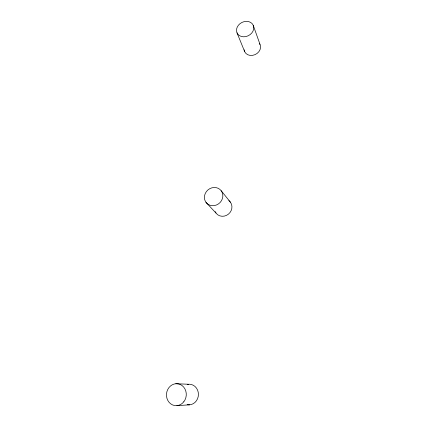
<?xml version="1.0" encoding="UTF-8"?>
<svg xmlns="http://www.w3.org/2000/svg" width="427" height="427" viewBox="0 0 427 427"><rect width="100%" height="100%" fill="white"/><g stroke="black" fill="none" stroke-linecap="round" stroke-linejoin="round"><path stroke-width="0.64" d="M176.879 405.65L189.609 404.823M175.785 383.729L188.44 384.247M205.963 202.345L215.982 213.052M221.213 190.768A9.575 8.759 -41 0 1 214.381 205.584A9.575 8.759 -41 0 1 205.275 193.447A9.575 8.759 -41 0 1 221.213 190.768L230.377 202.136M237.006 32.842L244.655 51.603M253.211 25.241A8.951 7.366 -27.5 0 1 243.721 36.807A8.951 7.366 -27.5 0 1 238.447 25.188A8.951 7.366 -27.5 0 1 253.211 25.241L260.038 44.472M187.234 384.444A10.323 9.351 -85.6 0 1 198.422 394.42A10.323 9.351 -85.6 0 1 187.159 404.668M259.413 43.399A8.481 7.088 -27 0 1 254.908 54.699A8.481 7.088 -27 0 1 244.185 49.804M228.835 200.599A9.036 8.353 -41 0 1 228.413 214.167A9.036 8.353 -41 0 1 215.16 211.632M183.797 401.791A11.006 9.901 -83.9 0 0 178.353 383.868A11.006 9.901 -83.9 0 0 166.968 398.402A11.006 9.901 -83.9 0 0 183.797 401.791"/></g></svg>
